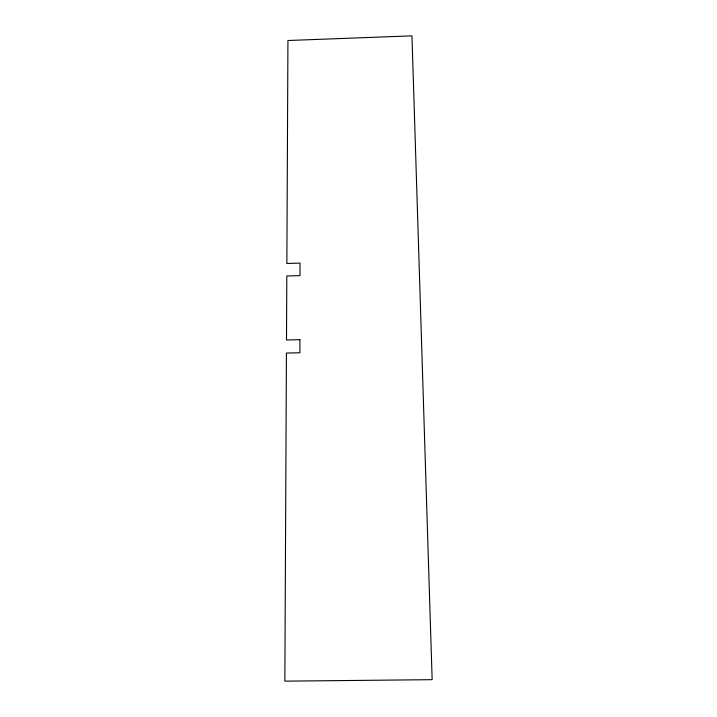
<?xml version="1.0" encoding="UTF-8"?>
<svg xmlns="http://www.w3.org/2000/svg" width="717" height="717" viewBox="0 0 717 717"><rect width="100%" height="100%" fill="white"/><g stroke="black" fill="none" stroke-linecap="round" stroke-linejoin="round"><path stroke-width="1.08" d="M299.921 339.67L299.903 352.746L286.433 353.078L284.855 681.15L432.145 679.671L411.961 35.85L287.938 40.511L286.863 263.462L300.011 263.094L299.993 275.633L286.809 276L286.495 340.001L299.921 339.67"/></g></svg>
